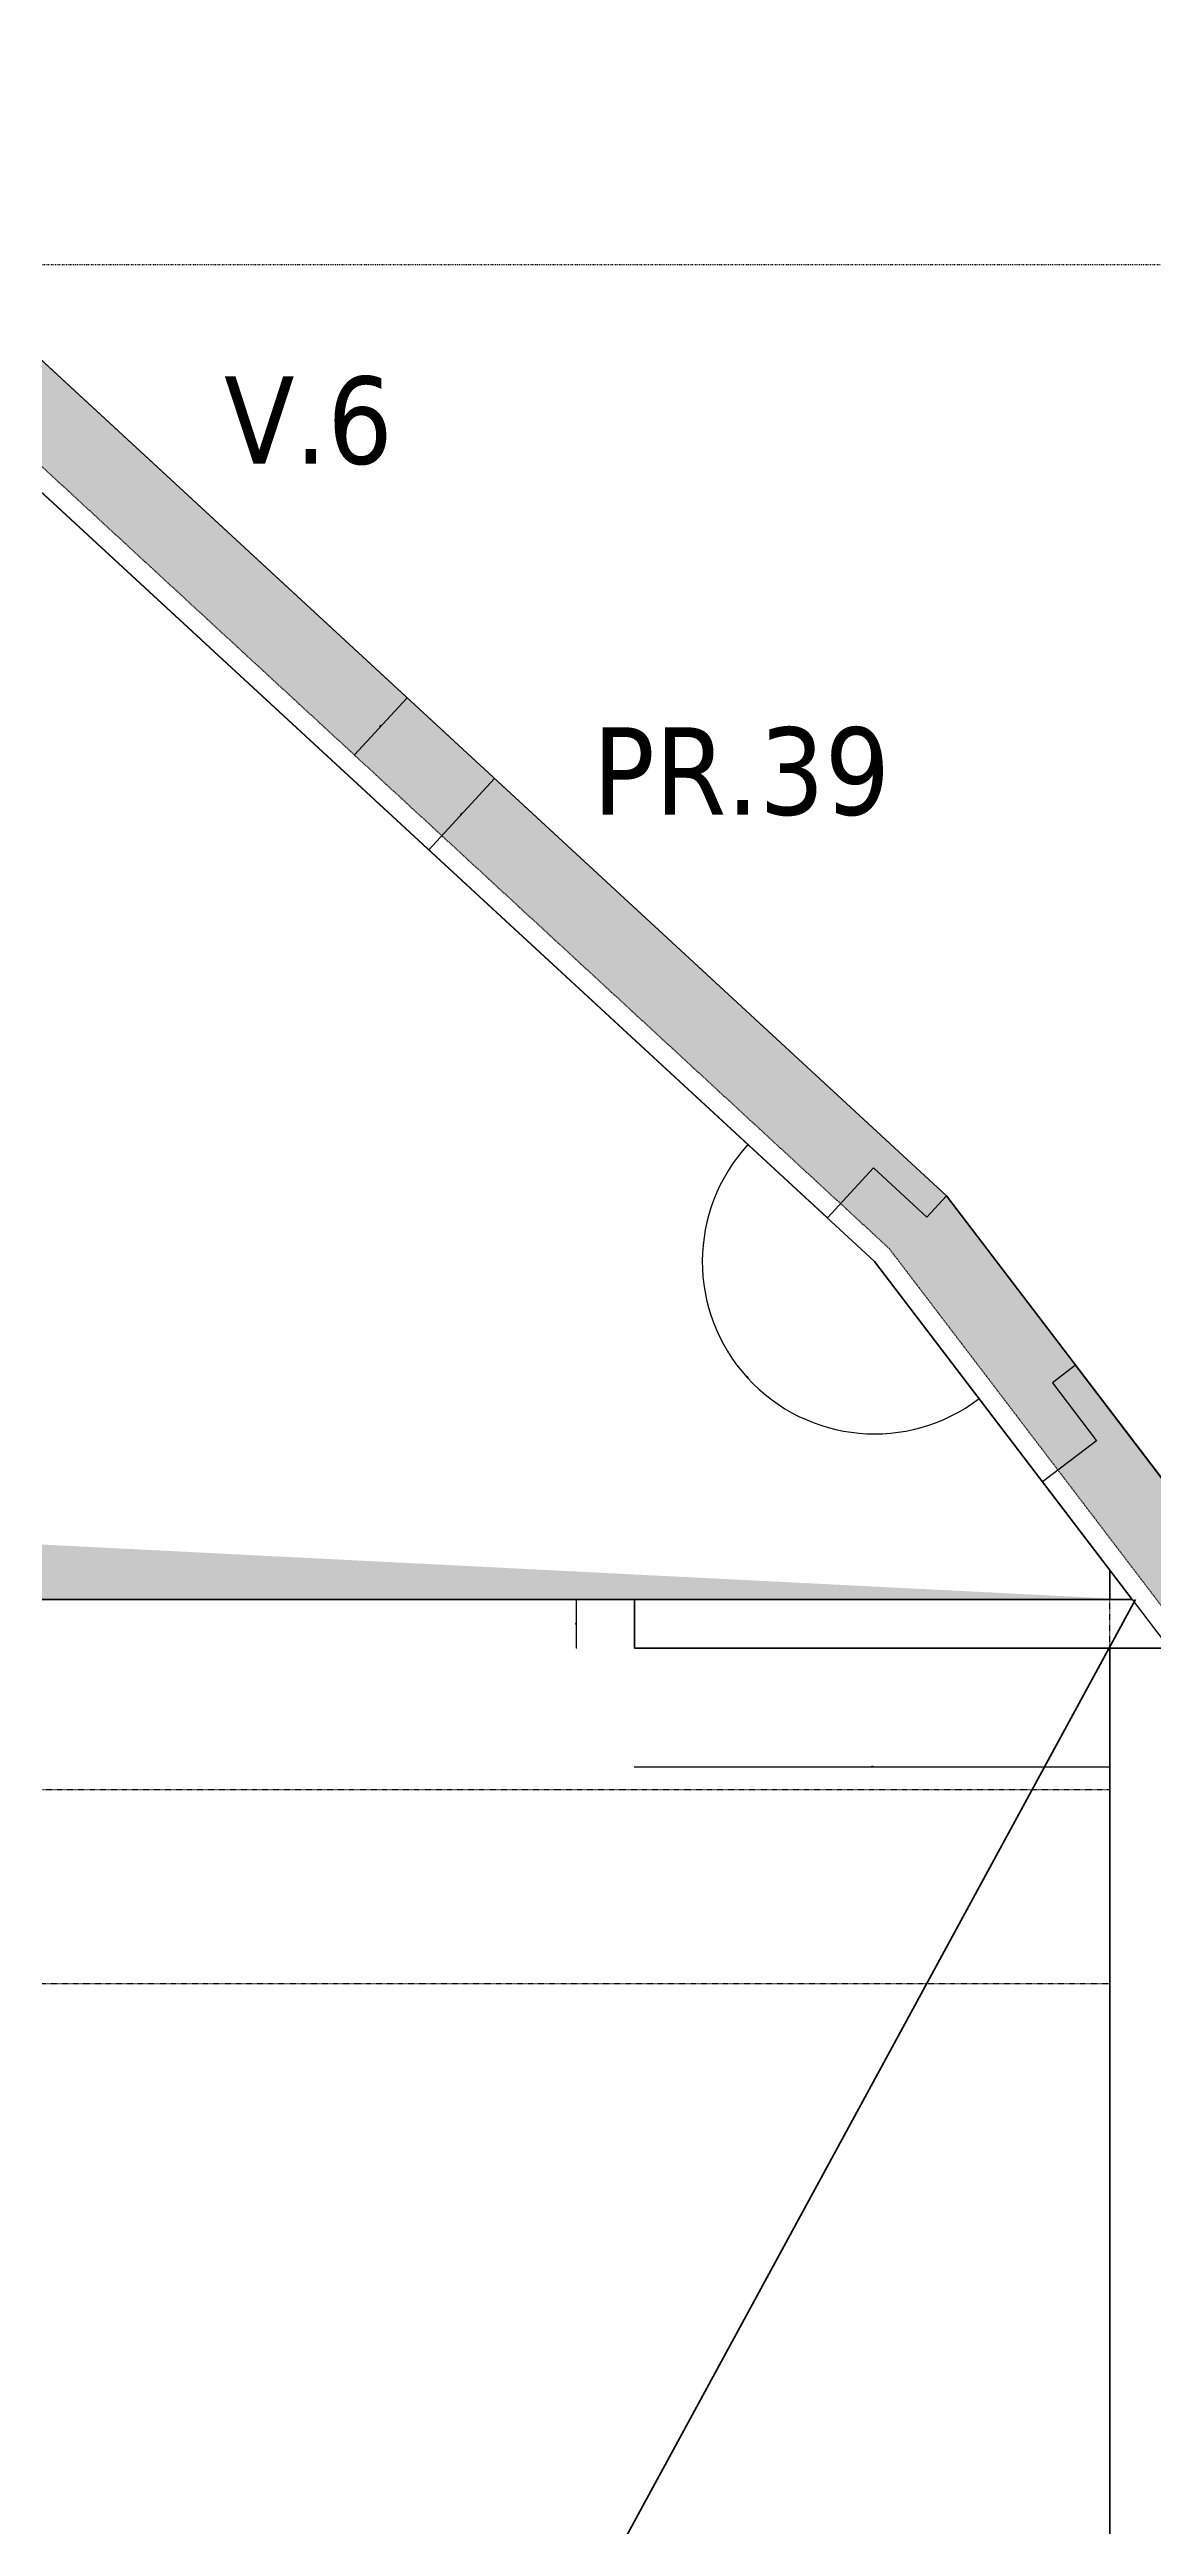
# Model space of a CAD drawing. Extents: x -12912 to 27386, y 1818 to 8189.
# Drawn here: x 6722 to 6950, y 6782 to 7292 of the extents above; entities that cross this region are included whole.
import ezdxf

# ---------------------------------------------------------------- set-up
doc = ezdxf.new("R2010")
doc.units = 0
doc.header["$MEASUREMENT"] = 0
for name, pattern in [('CACHE2', [4.7625, 3.175, -1.5875]), ('GrDotted', [0.4, 0.1, -0.1, 0.1, -0.1]), ('GrFeatureAxis', [0.85, 0.25, -0.2, 0.1, -0.2, 0.1]), ('STRICHPUNKT2_S11', [0.9, 0.7, -0.1, 0, -0.1])]:
    doc.linetypes.add(name, pattern=pattern)
doc.layers.get('0').update_dxf_attribs({"linetype": 'CONTINUOUS'})
doc.layers.get('DEFPOINTS').update_dxf_attribs({"linetype": 'CONTINUOUS'})
for name, color, linetype in [('préfa v', 2, 'CONTINUOUS'), ('STR_COTATION', 1, 'CONTINUOUS'), ('STR_RESV_DALLE', 11, 'CONTINUOUS'), ('STR_SURCH', 9, 'CACHE2'), ('STR_TXT_PR', 2, 'CONTINUOUS'), ('STR_TXT_V', 102, 'CONTINUOUS')]:
    doc.layers.add(name, color=color, linetype=linetype)
for name, color, linetype, lineweight in [('STR_AXES', 4, 'STRICHPUNKT2_S11', 25), ('STR_DALLES', 103, 'CONTINUOUS', 35), ('STR_dob_dalles', 130, 'CONTINUOUS', 35), ('STR_POUTRES', 102, 'CONTINUOUS', 35), ('STR_VOILES', 6, 'CONTINUOUS', 70)]:
    doc.layers.add(name, color=color, linetype=linetype, lineweight=lineweight)
doc.styles.add('EPAIS', font='TAHOMA.TTF')
doc.styles.add('GrDimensions', font='simplex.shx')
doc.dimstyles.new('GrDimensions', dxfattribs={"dimtxt": 0.09, "dimasz": 0.05, "dimexe": 0.07, "dimexo": 0, "dimgap": 0.05, "dimtad": 1, "dimzin": 0, "dimdsep": 46, "dimtxsty": 'GrDimensions', "dimblk": 'ARCHTICK', "dimblk1": 'ARCHTICK', "dimblk2": 'ARCHTICK', "dimcen": 0.09, "dimadec": 0, "dimazin": 0, "dimtfac": 1, "dimtdec": 4, "dimtmove": 0, "dimatfit": 3, "dimldrblk": 'OPEN30', "dimfxl": 0, "dimtolj": 1, "dimtzin": 0, "dimarcsym": 0})
doc.dimstyles.new('nOVO', dxfattribs={"dimscale": 1.3, "dimtxt": 0.09, "dimasz": 0.05, "dimexe": 0.07, "dimexo": 0, "dimgap": 0.05, "dimtad": 1, "dimzin": 0, "dimdsep": 46, "dimtxsty": 'GrDimensions', "dimblk": 'ARCHTICK', "dimcen": 0.09, "dimadec": 0, "dimazin": 0, "dimtfac": 1, "dimtmove": 0, "dimatfit": 3, "dimldrblk": 'OPEN30', "dimfxl": 0, "dimtolj": 1, "dimtzin": 0, "dimarcsym": 0})
doc.dimstyles.new('Novo_MALKO', dxfattribs={"dimscale": 1.3, "dimtxt": 0.09, "dimasz": 0.05, "dimexe": 0.07, "dimexo": 0, "dimgap": 0.05, "dimtad": 1, "dimdec": 0, "dimlfac": 100, "dimzin": 0, "dimdsep": 46, "dimtxsty": 'GrDimensions', "dimblk": 'ARCHTICK', "dimcen": 0.09, "dimadec": 0, "dimazin": 0, "dimtfac": 1, "dimtdec": 0, "dimtmove": 0, "dimatfit": 3, "dimldrblk": 'OPEN30', "dimfxl": 0, "dimtolj": 1, "dimtzin": 0, "dimarcsym": 0})
pattern_1 = [(0, (5243.0074, 5883.9378), (1.190625, 2.38125), [0, -2.38125])]

# ---------------------------------------------------------------- blocks, each defined once
blk = doc.blocks.new('_ArchTick')
at = {"color": 0, "linetype": 'ByBlock', "const_width": 0.15}
blk.add_lwpolyline([(-0.5, -0.5), (0.5, 0.5)], dxfattribs=at)
blk = doc.blocks.new('*D507')
at = {"layer": 'DEFPOINTS', "color": 0, "linetype": 'Continuous'}
for p in [(6656.27, 7260.45), (6892.5, 7042.48), (6892.5, 7042.48), (6858.03, 7033.91), (6945.6, 6972.81)]:
    blk.add_point(p, dxfattribs=at)
at = {"layer": 'STR_COTATION', "color": 0, "linetype": 'Continuous', "lineweight": -2}
blk.add_arc((6892.5, 7042.48), 35.52, 137.3024, 307.315, dxfattribs=at)
at = {"layer": 'STR_COTATION', "color": 0, "linetype": 'Continuous', "lineweight": -2, "xscale": 0.065, "yscale": 0.065, "zscale": 0.065}
for p, rotation in [((6866.39, 7066.57), 47.30238626160984), ((6914.03, 7014.23), 37.3150238224621)]:
    blk.add_blockref('_ArchTick', p, dxfattribs=dict(at, rotation=rotation))
at = {"layer": 'STR_COTATION', "color": 0, "linetype": 'Continuous', "lineweight": -3, "insert": (6866.32, 7018.66), "char_height": 0.117, "attachment_point": 5, "rotation": 312.3087, "style": 'GrDimensions'}
blk.add_mtext('\\A1;170°', dxfattribs=at)
blk = doc.blocks.new('_Open30')
at = {"color": 0, "linetype": 'ByBlock', "lineweight": -2}
for p, q in [((-1, 0.3), (0, 0)), ((0, 0), (-1, -0.3)), ((0, 0), (-1, 0))]:
    blk.add_line(p, q, dxfattribs=at)
blk = doc.blocks.new('*D833')
at = {"layer": 'DEFPOINTS', "color": 0, "ltscale": 4.5}
for p in [(6790.33, 7163.97), (6796.11, 7158.64), (6779.46, 7152.19)]:
    blk.add_point(p, dxfattribs=at)
at = {"layer": 'STR_COTATION', "color": 0, "lineweight": -2, "ltscale": 4.5}
for p, q in [((6785.24, 7146.86), (6796.11, 7158.64)), ((6796.05, 7158.7), (6796.18, 7158.57)), ((6785.18, 7146.92), (6785.31, 7146.8))]:
    blk.add_line(p, q, dxfattribs=at)
at = {"layer": 'STR_COTATION', "color": 0, "lineweight": -2, "ltscale": 4.5, "xscale": 0.065, "yscale": 0.065, "zscale": 0.065}
for p, rotation in [((6796.11, 7158.64), 47.30238626166528), ((6785.24, 7146.86), 227.3023862616653)]:
    blk.add_blockref('_ArchTick', p, dxfattribs=dict(at, rotation=rotation))
at = {"layer": 'STR_COTATION', "color": 0, "ltscale": 4.5, "insert": (6790.59, 7152.83), "char_height": 0.117, "attachment_point": 5, "rotation": 47.3024, "style": 'GrDimensions'}
blk.add_mtext('\\A1;1603', dxfattribs=at)
blk = doc.blocks.new('*D847')
at = {"layer": 'DEFPOINTS', "color": 0, "ltscale": 4.5}
for p in [(6561.59, 7505.61), (6496.51, 7435.07), (6701.93, 7245.54)]:
    blk.add_point(p, dxfattribs=at)
at = {"layer": 'STR_COTATION', "color": 0, "lineweight": -2, "ltscale": 4.5}
for p, q in [((6561.53, 7505.54), (6561.65, 7505.67)), ((6767.01, 7316.07), (6561.59, 7505.61)), ((6766.95, 7316), (6767.07, 7316.13))]:
    blk.add_line(p, q, dxfattribs=at)
at = {"layer": 'STR_COTATION', "color": 0, "lineweight": -2, "ltscale": 4.5, "xscale": 0.065, "yscale": 0.065, "zscale": 0.065}
for p, rotation in [((6561.59, 7505.61), 137.3023862616099), ((6767.01, 7316.07), 317.3023862616099)]:
    blk.add_blockref('_ArchTick', p, dxfattribs=dict(at, rotation=rotation))
at = {"layer": 'STR_COTATION', "color": 0, "ltscale": 4.5, "insert": (6664.38, 7410.93), "char_height": 0.117, "attachment_point": 5, "rotation": 317.3024, "style": 'GrDimensions'}
blk.add_mtext('\\A1;279.50', dxfattribs=at)
blk = doc.blocks.new('*D852')
at = {"layer": 'DEFPOINTS', "color": 0, "ltscale": 4.5}
for p in [(5803.02, 7664.56), (6719.87, 7247.91), (7750.23, 7247.91)]:
    blk.add_point(p, dxfattribs=at)
at = {"layer": 'STR_COTATION', "color": 0, "lineweight": -2, "ltscale": 4.5}
for p, q in [((7750.14, 7664.56), (7750.32, 7664.56)), ((7750.23, 7664.56), (7750.23, 7247.91)), ((7750.14, 7247.91), (7750.32, 7247.91))]:
    blk.add_line(p, q, dxfattribs=at)
at = {"layer": 'STR_COTATION', "color": 0, "lineweight": -2, "ltscale": 4.5, "xscale": 0.065, "yscale": 0.065, "zscale": 0.065}
for p, rotation in [((7750.23, 7664.56), 90), ((7750.23, 7247.91), 270)]:
    blk.add_blockref('_ArchTick', p, dxfattribs=dict(at, rotation=rotation))
at = {"layer": 'STR_COTATION', "color": 0, "ltscale": 4.5, "insert": (7750.11, 7456.24), "char_height": 0.117, "attachment_point": 5, "rotation": 90, "style": 'GrDimensions'}
blk.add_mtext('\\A1;416.65', dxfattribs=at)
blk = doc.blocks.new('*D855')
at = {"layer": 'DEFPOINTS', "color": 0, "ltscale": 4.5}
for p in [(5803.02, 7664.56), (7797.32, 7664.56), (7422.53, 5883.81)]:
    blk.add_point(p, dxfattribs=at)
at = {"layer": 'STR_COTATION', "color": 0, "lineweight": -2, "ltscale": 4.5}
for p, q in [((7797.22, 7664.56), (7797.41, 7664.56)), ((7797.32, 5883.81), (7797.32, 7664.56)), ((7797.22, 5883.81), (7797.41, 5883.81))]:
    blk.add_line(p, q, dxfattribs=at)
at = {"layer": 'STR_COTATION', "color": 0, "lineweight": -2, "ltscale": 4.5, "xscale": 0.065, "yscale": 0.065, "zscale": 0.065}
for p, rotation in [((7797.32, 7664.56), 90), ((7797.32, 5883.81), 270)]:
    blk.add_blockref('_ArchTick', p, dxfattribs=dict(at, rotation=rotation))
at = {"layer": 'STR_COTATION', "color": 0, "ltscale": 4.5, "insert": (7797.19, 6774.18), "char_height": 0.117, "attachment_point": 5, "rotation": 90, "style": 'GrDimensions'}
blk.add_mtext('\\A1;1780.75', dxfattribs=at)
blk = doc.blocks.new('*D940')
at = {"layer": 'DEFPOINTS', "color": 0, "ltscale": 4.5}
for p in [(6843.01, 6962.81), (6941.01, 6962.81), (6941.01, 6938.32)]:
    blk.add_point(p, dxfattribs=at)
at = {"layer": 'STR_COTATION', "color": 0, "lineweight": -2, "ltscale": 4.5}
for p, q in [((6843.01, 6938.41), (6843.01, 6938.23)), ((6843.01, 6938.32), (6941.01, 6938.32)), ((6941.01, 6938.41), (6941.01, 6938.23))]:
    blk.add_line(p, q, dxfattribs=at)
at = {"layer": 'STR_COTATION', "color": 0, "lineweight": -2, "ltscale": 4.5, "xscale": 0.065, "yscale": 0.065, "zscale": 0.065, "rotation": 180}
blk.add_blockref('_ArchTick', (6843.01, 6938.32), dxfattribs=at)
at = {"layer": 'STR_COTATION', "color": 0, "lineweight": -2, "ltscale": 4.5, "xscale": 0.065, "yscale": 0.065, "zscale": 0.065}
blk.add_blockref('_ArchTick', (6941.01, 6938.32), dxfattribs=at)
at = {"layer": 'STR_COTATION', "color": 0, "ltscale": 4.5, "insert": (6892.01, 6938.44), "char_height": 0.117, "attachment_point": 5, "style": 'GrDimensions'}
blk.add_mtext('\\A1;9800', dxfattribs=at)
blk = doc.blocks.new('*D941')
at = {"layer": 'DEFPOINTS', "color": 0, "ltscale": 4.5}
for p in [(6831.03, 6972.81), (6843.01, 6972.81), (6843.01, 6962.81)]:
    blk.add_point(p, dxfattribs=at)
at = {"layer": 'STR_COTATION', "color": 0, "lineweight": -2, "ltscale": 4.5}
for p, q in [((6831.12, 6972.81), (6830.94, 6972.81)), ((6831.03, 6962.81), (6831.03, 6972.81)), ((6831.12, 6962.81), (6830.94, 6962.81))]:
    blk.add_line(p, q, dxfattribs=at)
at = {"layer": 'STR_COTATION', "color": 0, "lineweight": -2, "ltscale": 4.5, "xscale": 0.065, "yscale": 0.065, "zscale": 0.065}
for p, rotation in [((6831.03, 6972.81), 90), ((6831.03, 6962.81), 270)]:
    blk.add_blockref('_ArchTick', p, dxfattribs=dict(at, rotation=rotation))
at = {"layer": 'STR_COTATION', "color": 0, "ltscale": 4.5, "insert": (6830.91, 6967.81), "char_height": 0.117, "attachment_point": 5, "rotation": 90, "style": 'GrDimensions'}
blk.add_mtext('\\A1;1000', dxfattribs=at)
blk = doc.blocks.new('*D972')
at = {"layer": 'DEFPOINTS', "color": 0, "ltscale": 4.5}
for p in [(6808.36, 7147.33), (6814.16, 7141.98), (6794.8, 7132.63)]:
    blk.add_point(p, dxfattribs=at)
at = {"layer": 'STR_COTATION', "color": 0, "lineweight": -2, "ltscale": 4.5}
for p, q in [((6800.6, 7127.28), (6814.16, 7141.98)), ((6814.1, 7142.04), (6814.23, 7141.92)), ((6800.53, 7127.34), (6800.67, 7127.22))]:
    blk.add_line(p, q, dxfattribs=at)
at = {"layer": 'STR_COTATION', "color": 0, "lineweight": -2, "ltscale": 4.5, "xscale": 0.065, "yscale": 0.065, "zscale": 0.065}
for p, rotation in [((6814.16, 7141.98), 47.3023862617197), ((6800.6, 7127.28), 227.3023862617197)]:
    blk.add_blockref('_ArchTick', p, dxfattribs=dict(at, rotation=rotation))
at = {"layer": 'STR_COTATION', "color": 0, "ltscale": 4.5, "insert": (6807.29, 7134.71), "char_height": 0.117, "attachment_point": 5, "rotation": 47.3024, "style": 'GrDimensions'}
blk.add_mtext('\\A1;2000', dxfattribs=at)

msp = doc.modelspace()

# ---------------------------------------------------------------- hatches: boundary and pattern name
at = {"layer": 'STR_SURCH', "linetype": 'Continuous'}
h = msp.add_hatch(dxfattribs=at)
h.set_pattern_fill('DOTS', color=256, scale=1.5, style=0)
h.set_pattern_definition(pattern_1)
h.paths.add_polyline_path([(6907.346, 7056), (6690.612, 7255.914), (6684.359, 7239.914), (6895.47, 7045.188)])
h = msp.add_hatch(dxfattribs=at)
h.set_pattern_fill('DOTS', color=256, scale=1.5, style=0)
h.set_pattern_definition(pattern_1)
h.paths.add_polyline_path([(7095.604, 6782.618), (7108.329, 6792.317), (6907.346, 7056), (6895.47, 7045.188)])

# ---------------------------------------------------------------- linework, layer by layer
at = {"layer": 'préfa v'}
for points in [[(6882.76, 7051.473), (6892.253, 7061.762), (6903.278, 7051.59), (6907.346, 7056), (6702.297, 7245.198), (6698.229, 7240.788), (6709.253, 7230.616), (6699.759, 7220.327)], [(7078.061, 6799.031), (7089.195, 6807.518), (7098.288, 6795.588), (7103.06, 6799.225), (6933.93, 7021.117), (6929.158, 7017.48), (6938.251, 7005.55), (6927.117, 6997.064)]]:
    msp.add_lwpolyline(points, close=True, dxfattribs=at)
at = {"layer": 'STR_AXES', "linetype": 'GrFeatureAxis'}
msp.add_line((-1309.741, 7247.914), (7906.576, 7247.914), dxfattribs=at)
at = {"layer": 'STR_DALLES', "linetype": 'Continuous'}
msp.add_line((6642.007, 6972.81), (6843.007, 6972.81), dxfattribs=at)
at = {"layer": 'STR_dob_dalles', "linetype": 'Continuous', "lineweight": 35}
msp.add_line((6761.452, 6633.005), (6946.28, 6972.834), dxfattribs=at)
at = {"layer": 'STR_POUTRES', "linetype": 'Continuous'}
for p, q in [((6941.007, 6972.81), (6941.007, 6978.841)), ((6941.007, 6358.81), (6941.007, 6962.81))]:
    msp.add_line(p, q, dxfattribs=at)
at = {"layer": 'STR_RESV_DALLE', "linetype": 'Continuous'}
msp.add_solid([(6945.604, 6972.81), (6642.007, 6972.81), (6655.409, 6987.461), (6642.007, 7239.914)], dxfattribs=at)
at = {"layer": 'STR_SURCH', "linetype": 'GrDotted'}
for p, q in [((6895.469, 7045.189), (6684.359, 7239.914)), ((6895.47, 7045.188), (7095.604, 6782.618)), ((6379.007, 6933.668), (6941.007, 6933.668)), ((6941.007, 6893.663), (6379.007, 6893.663))]:
    msp.add_line(p, q, dxfattribs=at)
at = {"layer": 'STR_SURCH', "linetype": 'GrDotted', "ltscale": 0.25}
msp.add_line((6941.007, 6962.81), (6941.007, 6972.81), dxfattribs=at)
at = {"layer": 'STR_VOILES', "linetype": 'Continuous'}
for p, q in [((6669.837, 7275.149), (6907.346, 7056)), ((6892.498, 7042.485), (6656.273, 7260.448)), ((6907.346, 7056), (7103.062, 6799.227)), ((6945.604, 6972.81), (6892.498, 7042.485)), ((6843.007, 6972.81), (6945.604, 6972.81)), ((6843.007, 6962.81), (6843.007, 6972.81)), ((6953.226, 6962.81), (6843.007, 6962.81))]:
    msp.add_line(p, q, dxfattribs=at)

# ---------------------------------------------------------------- texts
at = {"layer": 'STR_TXT_PR', "ltscale": 4.5, "style": 'EPAIS'}
msp.add_text('PR.39', height=18, dxfattribs=at).set_placement((6834.381, 7134.545))
at = {"layer": 'STR_TXT_V', "ltscale": 4.5, "style": 'EPAIS'}
msp.add_text('V.6', height=18, dxfattribs=at).set_placement((6758.385, 7206.859))

# ---------------------------------------------------------------- dimensions: what is measured, and where the dimension line sits
at = {"layer": 'STR_COTATION', "ltscale": 4.5}
for base, p1, p2, dimstyle, picture, middle in [((7750.229, 7247.914), (5803.015, 7664.561), (6719.875, 7247.914), 'nOVO', '*D852', (7750.105, 7456.237)), ((7797.316, 7664.561), (7422.532, 5883.809), (5803.015, 7664.561), 'nOVO', '*D855', (7797.192, 6774.185)), ((6831.031, 6972.81), (6843.007, 6962.81), (6843.007, 6972.81), 'Novo_MALKO', '*D941', (6830.907, 6967.81))]:
    dim = msp.add_linear_dim(base=base, p1=p1, p2=p2, angle=90, dimstyle=dimstyle, dxfattribs=at)
    dim.commit()
    dim.dimension.update_dxf_attribs({"geometry": picture, "text_midpoint": middle})
dim = msp.add_linear_dim(base=(6561.592, 7505.605), p1=(6701.93, 7245.537), p2=(6496.513, 7435.074), angle=317.30239, dimstyle='nOVO', override={"dimtmove": 1}, dxfattribs=at)
dim.commit()
dim.dimension.update_dxf_attribs({"geometry": '*D847', "text_midpoint": (6664.384, 7410.927)})
at = {"layer": 'STR_COTATION', "linetype": 'Continuous', "lineweight": -3}
dim = msp.add_angular_dim_2l(base=(6858.027, 7033.907), line1=((6945.604, 6972.81), (6892.498, 7042.485)), line2=((6892.498, 7042.485), (6656.273, 7260.448)), dimstyle='GrDimensions', override={"dimscale": 1.3, "dimtmove": 1}, dxfattribs=at)
dim.commit()
dim.dimension.update_dxf_attribs({"geometry": '*D507', "text_midpoint": (6866.32, 7018.657)})
at = {"layer": 'STR_COTATION', "ltscale": 4.5}
for p1, p2, distance, picture, middle in [((6779.465, 7152.19), (6790.333, 7163.968), -7.864, '*D833', (6790.588, 7152.83)), ((6794.795, 7132.634), (6808.36, 7147.335), -7.898, '*D972', (6807.291, 7134.712))]:
    dim = msp.add_aligned_dim(p1=p1, p2=p2, distance=distance, dimstyle='Novo_MALKO', dxfattribs=at)
    dim.commit()
    dim.dimension.update_dxf_attribs({"geometry": picture, "text_midpoint": middle})
dim = msp.add_linear_dim(base=(6941.007, 6938.317), p1=(6843.007, 6962.81), p2=(6941.007, 6962.81), dimstyle='Novo_MALKO', dxfattribs=at)
dim.commit()
dim.dimension.update_dxf_attribs({"geometry": '*D940', "text_midpoint": (6892.007, 6938.44)})

doc.saveas('drawing.dxf')
